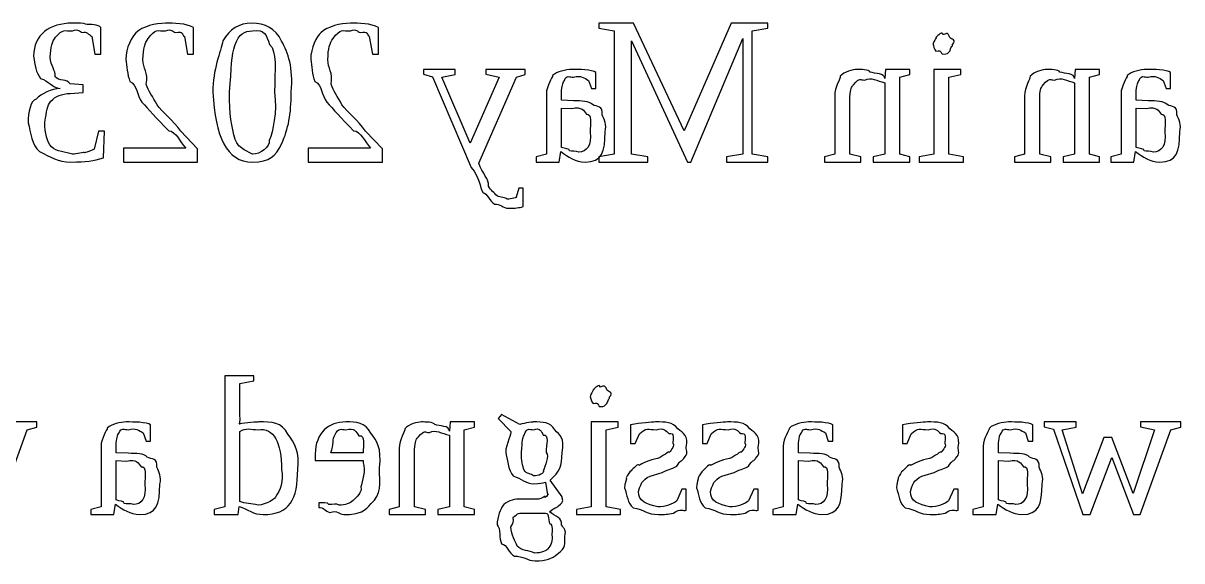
# Model space of a CAD drawing. Header units: millimetres. Extents: x 21 to 196, y 128 to 259.
# Drawn here: x 151.74 to 178.27, y 227.08 to 239.38 of the extents above; entities that cross this region are included whole.
import ezdxf

# ---------------------------------------------------------------- set-up
doc = ezdxf.new("R2010")
doc.units = ezdxf.units.MM
doc.layers.get('0').update_dxf_attribs({"linetype": 'CONTINUOUS'})

msp = doc.modelspace()

# ---------------------------------------------------------------- linework, layer by layer
at = {"color": 250}
for p, q in [((165.713, 239.378), (164.919, 239.378)), ((164.919, 239.378), (164.919, 239.262)), ((166.871, 236.919), (165.713, 239.378)), ((167.951, 239.378), (166.871, 236.919)), ((168.789, 239.378), (167.951, 239.378)), ((168.789, 239.262), (168.789, 239.378)), ((153.307, 239.074), (153.378, 238.672)), ((153.516, 238.672), (153.516, 239.279)), ((155.429, 239.074), (155.501, 238.672)), ((155.638, 238.672), (155.638, 239.279)), ((159.662, 239.074), (159.734, 238.672)), ((159.872, 238.672), (159.872, 239.279)), ((164.919, 239.262), (165.272, 239.201)), ((165.272, 239.201), (165.272, 236.379)), ((168.431, 239.201), (168.789, 239.262)), ((168.431, 236.379), (168.431, 239.201)), ((165.669, 236.379), (165.669, 238.975)), ((165.669, 238.975), (166.953, 236.203)), ((167.025, 236.203), (168.216, 239.03)), ((168.216, 239.03), (168.216, 236.379)), ((172.573, 238.893), (172.573, 238.893)), ((153.378, 238.672), (153.516, 238.672)), ((155.501, 238.672), (155.638, 238.672)), ((159.734, 238.672), (159.872, 238.672)), ((161.63, 238.319), (160.908, 238.319)), ((160.908, 238.319), (160.908, 238.209)), ((161.63, 238.204), (161.63, 238.319)), ((163.234, 238.319), (162.33, 238.319)), ((162.33, 238.319), (162.33, 238.209)), ((163.234, 238.204), (163.234, 238.319)), ((164.298, 238.319), (164.298, 238.319)), ((164.855, 237.884), (164.855, 238.253)), ((171.485, 238.319), (171.468, 238.11)), ((172.041, 238.319), (171.485, 238.319)), ((172.041, 238.204), (172.041, 238.319)), ((173.212, 238.319), (172.595, 238.319)), ((172.595, 238.319), (172.595, 236.379)), ((173.212, 238.204), (173.212, 238.319)), ((175.831, 238.319), (175.814, 238.11)), ((176.387, 238.319), (175.831, 238.319)), ((176.387, 238.204), (176.387, 238.319)), ((177.457, 238.319), (177.457, 238.319)), ((178.013, 237.884), (178.013, 238.253)), ((153.114, 237.967), (152.816, 237.988)), ((160.908, 238.209), (161.112, 238.154)), ((161.112, 238.154), (161.999, 236.081)), ((161.327, 238.143), (161.63, 238.204)), ((161.972, 236.638), (161.327, 238.143)), ((162.639, 238.143), (161.972, 236.638)), ((162.17, 236.18), (163.036, 238.143)), ((162.33, 238.209), (162.639, 238.143)), ((163.036, 238.143), (163.234, 238.204)), ((164.684, 238.071), (164.75, 237.884)), ((171.468, 238.016), (171.468, 236.379)), ((171.81, 238.143), (172.041, 238.204)), ((171.81, 236.379), (171.81, 238.143)), ((172.937, 238.143), (173.212, 238.204)), ((172.937, 236.379), (172.937, 238.143)), ((175.814, 238.016), (175.814, 236.379)), ((176.156, 238.143), (176.387, 238.204)), ((176.156, 236.379), (176.156, 238.143)), ((177.843, 238.071), (177.909, 237.884)), ((152.816, 237.774), (153.114, 237.79)), ((153.114, 237.79), (153.114, 237.967)), ((156.079, 237.801), (156.079, 237.801)), ((156.46, 237.801), (156.46, 237.801)), ((163.719, 237.763), (163.719, 236.379)), ((164.066, 237.614), (164.066, 237.845)), ((164.75, 237.884), (164.855, 237.884)), ((176.878, 237.763), (176.878, 236.379)), ((177.225, 237.614), (177.225, 237.845)), ((177.909, 237.884), (178.013, 237.884)), ((164.337, 237.603), (164.066, 237.614)), ((170.321, 237.719), (170.321, 236.379)), ((170.669, 236.379), (170.669, 237.691)), ((174.668, 237.719), (174.668, 236.379)), ((175.015, 236.379), (175.015, 237.691)), ((177.496, 237.603), (177.225, 237.614)), ((164.066, 237.437), (164.303, 237.427)), ((164.066, 236.539), (164.066, 237.437)), ((177.225, 237.437), (177.462, 237.427)), ((177.225, 236.539), (177.225, 237.437)), ((151.851, 237.101), (151.851, 237.101)), ((153.461, 236.908), (153.367, 236.495)), ((153.599, 236.908), (153.461, 236.908)), ((153.577, 236.296), (153.599, 236.908)), ((155.732, 236.506), (155.346, 236.908)), ((159.965, 236.506), (159.58, 236.908)), ((155.462, 236.522), (154.034, 236.522)), ((154.034, 236.522), (154.034, 236.203)), ((155.732, 236.203), (155.732, 236.506)), ((159.695, 236.522), (158.268, 236.522)), ((158.268, 236.522), (158.268, 236.203)), ((159.965, 236.203), (159.965, 236.506)), ((164.011, 236.203), (164.05, 236.44)), ((177.17, 236.203), (177.209, 236.44)), ((154.034, 236.203), (155.732, 236.203)), ((158.268, 236.203), (159.965, 236.203)), ((163.719, 236.379), (163.482, 236.318)), ((163.482, 236.318), (163.482, 236.203)), ((163.482, 236.203), (164.011, 236.203)), ((165.272, 236.379), (164.919, 236.318)), ((164.919, 236.318), (164.919, 236.203)), ((164.919, 236.203), (166.044, 236.203)), ((166.044, 236.318), (165.669, 236.379)), ((166.044, 236.203), (166.044, 236.318)), ((166.953, 236.203), (167.025, 236.203)), ((168.216, 236.379), (167.841, 236.318)), ((167.841, 236.318), (167.841, 236.203)), ((167.841, 236.203), (168.789, 236.203)), ((168.789, 236.318), (168.431, 236.379)), ((168.789, 236.203), (168.789, 236.318)), ((170.321, 236.379), (170.09, 236.318)), ((170.09, 236.318), (170.09, 236.203)), ((170.09, 236.203), (170.922, 236.203)), ((170.922, 236.318), (170.669, 236.379)), ((170.922, 236.203), (170.922, 236.318)), ((171.468, 236.379), (171.203, 236.318)), ((171.203, 236.318), (171.203, 236.203)), ((171.203, 236.203), (172.041, 236.203)), ((172.041, 236.318), (171.81, 236.379)), ((172.041, 236.203), (172.041, 236.318)), ((172.595, 236.379), (172.259, 236.318)), ((172.259, 236.318), (172.259, 236.203)), ((172.259, 236.203), (173.268, 236.203)), ((173.268, 236.318), (172.937, 236.379)), ((173.268, 236.203), (173.268, 236.318)), ((174.668, 236.379), (174.436, 236.318)), ((174.436, 236.318), (174.436, 236.203)), ((174.436, 236.203), (175.268, 236.203)), ((175.268, 236.318), (175.015, 236.379)), ((175.268, 236.203), (175.268, 236.318)), ((175.814, 236.379), (175.55, 236.318)), ((175.55, 236.318), (175.55, 236.203)), ((175.55, 236.203), (176.387, 236.203)), ((176.387, 236.318), (176.156, 236.379)), ((176.387, 236.203), (176.387, 236.318)), ((176.878, 236.379), (176.641, 236.318)), ((176.641, 236.318), (176.641, 236.203)), ((176.641, 236.203), (177.17, 236.203)), ((163.091, 235.602), (163.025, 235.403)), ((163.19, 235.602), (163.091, 235.602)), ((163.19, 235.183), (163.19, 235.602)), ((162.848, 235.144), (162.848, 235.144))]:
    msp.add_line(p, q, dxfattribs=at)
at = {"color": 0}
for p, q in [((157.022, 231.316), (156.355, 231.316)), ((156.355, 231.316), (156.355, 228.317)), ((156.697, 231.14), (157.022, 231.2)), ((156.697, 230.583), (156.697, 231.14)), ((157.022, 231.2), (157.022, 231.316)), ((164.721, 230.831), (164.721, 230.831)), ((162.688, 230.429), (162.617, 230.341)), ((162.617, 230.341), (162.903, 230.037)), ((163.108, 230.203), (162.688, 230.429)), ((151.129, 228.141), (151.83, 230.081)), ((152.055, 230.258), (151.135, 230.258)), ((151.83, 230.081), (152.055, 230.142)), ((152.055, 230.142), (152.055, 230.258)), ((154.1, 230.258), (154.1, 230.258)), ((154.657, 229.822), (154.657, 230.192)), ((156.697, 228.439), (156.697, 230.043)), ((159.127, 230.081), (159.127, 230.081)), ((161.514, 230.258), (161.498, 230.048)), ((162.071, 230.258), (161.514, 230.258)), ((161.84, 230.081), (162.071, 230.142)), ((161.84, 228.317), (161.84, 230.081)), ((162.071, 230.142), (162.071, 230.258)), ((165.36, 230.258), (164.743, 230.258)), ((164.743, 230.258), (164.743, 228.317)), ((165.085, 230.081), (165.36, 230.142)), ((165.085, 228.317), (165.085, 230.081)), ((165.36, 230.142), (165.36, 230.258)), ((165.646, 230.192), (165.646, 229.767)), ((167.293, 230.192), (167.293, 229.767)), ((169.723, 230.258), (169.723, 230.258)), ((170.28, 229.822), (170.28, 230.192)), ((171.872, 230.192), (171.872, 229.767)), ((174.303, 230.258), (174.303, 230.258)), ((174.859, 229.822), (174.859, 230.192)), ((175.853, 230.258), (175.114, 230.258)), ((175.114, 230.258), (175.114, 230.148)), ((175.114, 230.148), (175.329, 230.092)), ((175.329, 230.092), (176.007, 228.141)), ((175.533, 230.081), (175.853, 230.142)), ((175.996, 228.615), (175.533, 230.081)), ((175.853, 230.142), (175.853, 230.258)), ((177.644, 230.081), (177.159, 228.621)), ((177.319, 228.141), (178.019, 230.081)), ((178.245, 230.258), (177.324, 230.258)), ((177.324, 230.258), (177.324, 230.148)), ((177.324, 230.148), (177.644, 230.081)), ((178.019, 230.081), (178.245, 230.142)), ((178.245, 230.142), (178.245, 230.258)), ((153.869, 229.552), (153.869, 229.784)), ((154.486, 230.01), (154.553, 229.822)), ((154.553, 229.822), (154.657, 229.822)), ((161.498, 229.955), (161.498, 228.317)), ((165.646, 229.767), (165.756, 229.767)), ((165.756, 229.767), (165.85, 229.988)), ((167.293, 229.767), (167.403, 229.767)), ((167.403, 229.767), (167.496, 229.988)), ((169.492, 229.552), (169.492, 229.784)), ((170.109, 230.01), (170.175, 229.822)), ((170.175, 229.822), (170.28, 229.822)), ((171.872, 229.767), (171.982, 229.767)), ((171.982, 229.767), (172.075, 229.988)), ((174.071, 229.552), (174.071, 229.784)), ((174.688, 230.01), (174.754, 229.822)), ((174.754, 229.822), (174.859, 229.822)), ((176.487, 229.905), (175.996, 228.615)), ((176.669, 229.905), (176.487, 229.905)), ((177.159, 228.621), (176.669, 229.905)), ((153.522, 229.701), (153.522, 228.317)), ((154.139, 229.541), (153.869, 229.552)), ((158.428, 229.525), (158.428, 229.376)), ((159.524, 229.552), (158.786, 229.552)), ((160.351, 229.657), (160.351, 228.317)), ((160.698, 228.317), (160.698, 229.629)), ((162.788, 229.558), (162.788, 229.558)), ((169.145, 229.701), (169.145, 228.317)), ((169.762, 229.541), (169.492, 229.552)), ((173.724, 229.701), (173.724, 228.317)), ((174.341, 229.541), (174.071, 229.552)), ((153.869, 229.376), (154.106, 229.365)), ((153.869, 228.477), (153.869, 229.376)), ((158.428, 229.376), (159.524, 229.376)), ((159.524, 229.376), (159.524, 229.326)), ((169.492, 229.376), (169.729, 229.365)), ((169.492, 228.477), (169.492, 229.376)), ((174.071, 229.376), (174.308, 229.365)), ((174.071, 228.477), (174.071, 229.376)), ((176.173, 228.141), (176.669, 229.442)), ((176.669, 229.442), (177.165, 228.141)), ((157.656, 229.172), (157.656, 229.172)), ((163.427, 229.023), (163.427, 229.023)), ((166.169, 229.045), (166.373, 229.106)), ((167.816, 229.045), (168.02, 229.106)), ((172.395, 229.045), (172.599, 229.106)), ((163.697, 228.88), (163.747, 228.593)), ((164.078, 228.549), (163.807, 228.93)), ((165.508, 228.753), (165.508, 228.753)), ((166.82, 228.72), (166.704, 228.455)), ((166.919, 228.72), (166.82, 228.72)), ((166.919, 228.24), (166.919, 228.72)), ((167.155, 228.753), (167.155, 228.753)), ((168.467, 228.72), (168.351, 228.455)), ((168.566, 228.72), (168.467, 228.72)), ((168.566, 228.24), (168.566, 228.72)), ((171.734, 228.753), (171.734, 228.753)), ((173.046, 228.72), (172.93, 228.455)), ((173.145, 228.72), (173.046, 228.72)), ((173.145, 228.24), (173.145, 228.72)), ((163.537, 228.494), (163.08, 228.494)), ((153.522, 228.317), (153.285, 228.257)), ((153.285, 228.257), (153.285, 228.141)), ((153.814, 228.141), (153.852, 228.378)), ((156.355, 228.317), (156.112, 228.257)), ((156.112, 228.257), (156.112, 228.141)), ((156.658, 228.141), (156.686, 228.328)), ((158.505, 228.411), (158.505, 228.301)), ((160.351, 228.317), (160.12, 228.257)), ((160.12, 228.257), (160.12, 228.141)), ((160.952, 228.257), (160.698, 228.317)), ((160.952, 228.141), (160.952, 228.257)), ((161.498, 228.317), (161.233, 228.257)), ((161.233, 228.257), (161.233, 228.141)), ((162.071, 228.257), (161.84, 228.317)), ((162.071, 228.141), (162.071, 228.257)), ((164.743, 228.317), (164.407, 228.257)), ((164.407, 228.257), (164.407, 228.141)), ((165.416, 228.257), (165.085, 228.317)), ((165.416, 228.141), (165.416, 228.257)), ((169.145, 228.317), (168.908, 228.257)), ((168.908, 228.257), (168.908, 228.141)), ((169.437, 228.141), (169.475, 228.378)), ((173.724, 228.317), (173.487, 228.257)), ((173.487, 228.257), (173.487, 228.141)), ((174.016, 228.141), (174.055, 228.378)), ((153.285, 228.141), (153.814, 228.141)), ((156.112, 228.141), (156.658, 228.141)), ((160.12, 228.141), (160.952, 228.141)), ((161.233, 228.141), (162.071, 228.141)), ((163.113, 228.169), (163.648, 228.169)), ((164.407, 228.141), (165.416, 228.141)), ((168.908, 228.141), (169.437, 228.141)), ((173.487, 228.141), (174.016, 228.141)), ((176.007, 228.141), (176.173, 228.141)), ((177.165, 228.141), (177.319, 228.141)), ((162.909, 227.86), (162.909, 227.86))]:
    msp.add_line(p, q, dxfattribs=at)
at = {"color": 250}
for points in [[(152.866, 239.378), (152.352, 239.378), (151.978, 239.125), (151.978, 238.622)], [(153.163, 239.355), (153.161, 239.378), (152.965, 239.378), (152.866, 239.378)], [(153.516, 239.279), (153.476, 239.352), (153.263, 239.345), (153.163, 239.355)], [(154.999, 239.378), (154.77, 239.378), (154.473, 239.303), (154.321, 239.157)], [(155.638, 239.279), (155.483, 239.378), (155.175, 239.378), (154.999, 239.378)], [(156.972, 239.378), (156.684, 239.378), (156.463, 239.243), (156.311, 238.975)], [(157.656, 238.97), (157.515, 239.259), (157.278, 239.378), (156.972, 239.378)], [(159.232, 239.378), (159.004, 239.378), (158.706, 239.303), (158.554, 239.157)], [(159.872, 239.279), (159.716, 239.378), (159.409, 239.378), (159.232, 239.378)], [(152.359, 238.601), (152.37, 238.833), (152.4, 238.961), (152.48, 239.058)], [(152.48, 239.058), (152.649, 239.259), (152.689, 239.201), (152.866, 239.201)], [(152.866, 239.201), (153.017, 239.259), (153.017, 239.188), (153.097, 239.163)], [(153.097, 239.163), (153.179, 239.212), (153.249, 239.11), (153.307, 239.074)], [(154.321, 239.157), (154.23, 239.087), (154.089, 238.81), (154.089, 238.545)], [(154.602, 239.03), (154.77, 239.259), (154.816, 239.201), (154.999, 239.201)], [(154.999, 239.201), (155.145, 239.259), (155.148, 239.188), (155.225, 239.163)], [(155.225, 239.163), (155.417, 239.212), (155.371, 239.11), (155.429, 239.074)], [(156.586, 238.87), (156.684, 239.142), (156.805, 239.201), (156.989, 239.201)], [(156.989, 239.201), (157.284, 239.259), (157.3, 239.098), (157.38, 238.893)], [(158.554, 239.157), (158.464, 239.087), (158.323, 238.81), (158.323, 238.545)], [(158.835, 239.03), (159.004, 239.259), (159.049, 239.201), (159.232, 239.201)], [(159.232, 239.201), (159.378, 239.259), (159.381, 239.188), (159.458, 239.163)], [(159.458, 239.163), (159.65, 239.212), (159.604, 239.11), (159.662, 239.074)], [(172.639, 239.052), (172.703, 239.116), (172.573, 238.955), (172.573, 238.893)], [(172.799, 239.118), (172.791, 239.204), (172.683, 239.097), (172.639, 239.052)], [(172.954, 239.052), (172.912, 239.204), (172.858, 239.118), (172.799, 239.118)], [(173.02, 238.893), (173.118, 238.999), (172.998, 239.008), (172.954, 239.052)], [(154.481, 238.545), (154.491, 238.8), (154.522, 238.92), (154.602, 239.03)], [(156.311, 238.975), (156.261, 238.727), (156.079, 238.319), (156.079, 237.801)], [(156.46, 237.801), (156.515, 238.353), (156.502, 238.653), (156.586, 238.87)], [(157.38, 238.893), (157.559, 238.73), (157.496, 238.322), (157.496, 237.801)], [(157.876, 237.801), (157.93, 238.366), (157.803, 238.701), (157.656, 238.97)], [(158.714, 238.545), (158.724, 238.8), (158.756, 238.92), (158.835, 239.03)], [(172.573, 238.893), (172.584, 238.877), (172.595, 238.782), (172.639, 238.738)], [(172.639, 238.738), (172.791, 238.789), (172.737, 238.672), (172.799, 238.672)], [(172.954, 238.738), (173, 238.877), (173.02, 238.833), (173.02, 238.893)], [(151.978, 238.622), (151.999, 238.429), (152.032, 238.244), (152.138, 238.115)], [(152.474, 238.148), (152.488, 238.304), (152.359, 238.398), (152.359, 238.601)], [(154.089, 238.545), (154.112, 238.41), (154.121, 238.201), (154.183, 238.044)], [(154.558, 237.983), (154.608, 238.26), (154.481, 238.336), (154.481, 238.545)], [(158.323, 238.545), (158.345, 238.41), (158.355, 238.201), (158.417, 238.044)], [(158.791, 237.983), (158.841, 238.26), (158.714, 238.336), (158.714, 238.545)], [(172.799, 238.672), (172.912, 238.672), (172.909, 238.694), (172.954, 238.738)], [(164.298, 238.319), (164.166, 238.319), (163.955, 238.272), (163.862, 238.181)], [(164.855, 238.253), (164.761, 238.319), (164.461, 238.319), (164.298, 238.319)], [(170.828, 238.319), (170.744, 238.319), (170.533, 238.267), (170.448, 238.165)], [(171.132, 238.259), (171.112, 238.319), (170.91, 238.319), (170.828, 238.319)], [(171.468, 238.11), (171.468, 238.242), (171.25, 238.221), (171.132, 238.259)], [(175.175, 238.319), (175.091, 238.319), (174.88, 238.267), (174.794, 238.165)], [(175.478, 238.259), (175.459, 238.319), (175.256, 238.319), (175.175, 238.319)], [(175.814, 238.11), (175.814, 238.242), (175.597, 238.221), (175.478, 238.259)], [(177.457, 238.319), (177.324, 238.319), (177.114, 238.272), (177.021, 238.181)], [(178.013, 238.253), (177.92, 238.319), (177.619, 238.319), (177.457, 238.319)], [(152.138, 238.115), (152.326, 238.058), (152.39, 237.913), (152.585, 237.884)], [(152.816, 237.988), (152.756, 238.106), (152.549, 238.049), (152.474, 238.148)], [(154.183, 238.044), (154.351, 237.978), (154.335, 237.727), (154.459, 237.57)], [(158.417, 238.044), (158.585, 237.978), (158.568, 237.727), (158.692, 237.57)], [(163.862, 238.181), (163.861, 238.135), (163.719, 237.95), (163.719, 237.763)], [(164.066, 237.845), (164.093, 237.988), (164.089, 238.023), (164.133, 238.071)], [(164.133, 238.071), (164.181, 238.201), (164.247, 238.143), (164.342, 238.143)], [(164.342, 238.143), (164.519, 238.201), (164.582, 238.118), (164.684, 238.071)], [(170.448, 238.165), (170.458, 238.113), (170.321, 237.913), (170.321, 237.719)], [(170.751, 237.972), (170.917, 238.157), (170.893, 238.077), (171.01, 238.077)], [(171.01, 238.077), (171.159, 238.157), (171.289, 238.056), (171.468, 238.016)], [(174.794, 238.165), (174.804, 238.113), (174.668, 237.913), (174.668, 237.719)], [(175.098, 237.972), (175.263, 238.157), (175.24, 238.077), (175.357, 238.077)], [(175.357, 238.077), (175.506, 238.157), (175.635, 238.056), (175.814, 238.016)], [(177.021, 238.181), (177.02, 238.135), (176.878, 237.95), (176.878, 237.763)], [(177.225, 237.845), (177.251, 237.988), (177.248, 238.023), (177.292, 238.071)], [(177.292, 238.071), (177.34, 238.201), (177.406, 238.143), (177.501, 238.143)], [(177.501, 238.143), (177.677, 238.201), (177.741, 238.118), (177.843, 238.071)], [(152.585, 237.884), (152.389, 237.878), (152.152, 237.769), (152.033, 237.641)], [(152.375, 237.592), (152.477, 237.709), (152.618, 237.763), (152.816, 237.774)], [(154.806, 237.509), (154.707, 237.698), (154.606, 237.821), (154.558, 237.983)], [(156.079, 237.801), (156.144, 236.79), (156.383, 236.203), (156.989, 236.203)], [(156.592, 236.715), (156.515, 237.003), (156.46, 237.301), (156.46, 237.801)], [(157.496, 237.801), (157.559, 237.334), (157.456, 236.911), (157.375, 236.699)], [(157.656, 236.611), (157.813, 236.981), (157.876, 237.279), (157.876, 237.801)], [(159.039, 237.509), (158.94, 237.698), (158.84, 237.821), (158.791, 237.983)], [(170.669, 237.691), (170.689, 237.9), (170.696, 237.902), (170.751, 237.972)], [(175.015, 237.691), (175.036, 237.9), (175.043, 237.902), (175.098, 237.972)], [(152.033, 237.641), (151.915, 237.621), (151.851, 237.333), (151.851, 237.101)], [(152.232, 237.118), (152.286, 237.374), (152.28, 237.484), (152.375, 237.592)], [(154.459, 237.57), (154.597, 237.429), (154.784, 237.198), (155.071, 236.919)], [(155.346, 236.908), (155.174, 237.153), (154.921, 237.355), (154.806, 237.509)], [(158.692, 237.57), (158.83, 237.429), (159.017, 237.198), (159.304, 236.919)], [(159.58, 236.908), (159.407, 237.153), (159.154, 237.355), (159.039, 237.509)], [(164.303, 237.427), (164.534, 237.482), (164.582, 237.374), (164.64, 237.294)], [(164.778, 237.515), (164.699, 237.603), (164.528, 237.599), (164.337, 237.603)], [(164.998, 237.283), (165.019, 237.495), (164.877, 237.462), (164.778, 237.515)], [(177.462, 237.427), (177.692, 237.482), (177.741, 237.374), (177.799, 237.294)], [(177.937, 237.515), (177.858, 237.603), (177.687, 237.599), (177.496, 237.603)], [(178.157, 237.283), (178.177, 237.495), (178.036, 237.462), (177.937, 237.515)], [(164.64, 237.294), (164.765, 237.319), (164.723, 237.076), (164.723, 236.886)], [(165.064, 236.897), (165.111, 237.054), (165.042, 237.18), (164.998, 237.283)], [(177.799, 237.294), (177.924, 237.319), (177.881, 237.076), (177.881, 236.886)], [(178.223, 236.897), (178.27, 237.054), (178.201, 237.18), (178.157, 237.283)], [(151.851, 237.101), (151.915, 236.871), (151.938, 236.597), (152.111, 236.44)], [(152.386, 236.55), (152.286, 236.666), (152.232, 236.853), (152.232, 237.118)], [(155.071, 236.919), (155.24, 236.911), (155.323, 236.666), (155.462, 236.522)], [(156.989, 236.379), (156.923, 236.437), (156.677, 236.491), (156.592, 236.715)], [(157.375, 236.699), (157.397, 236.556), (157.165, 236.379), (156.989, 236.379)], [(159.304, 236.919), (159.474, 236.911), (159.556, 236.666), (159.695, 236.522)], [(164.723, 236.886), (164.765, 236.589), (164.637, 236.428), (164.463, 236.428)], [(164.607, 236.203), (164.992, 236.203), (165.064, 236.434), (165.064, 236.897)], [(177.881, 236.886), (177.924, 236.589), (177.796, 236.428), (177.622, 236.428)], [(177.765, 236.203), (178.151, 236.203), (178.223, 236.434), (178.223, 236.897)], [(152.111, 236.44), (152.374, 236.32), (152.521, 236.203), (152.833, 236.203)], [(152.866, 236.379), (152.727, 236.437), (152.49, 236.436), (152.386, 236.55)], [(153.142, 236.412), (153.145, 236.437), (152.951, 236.379), (152.866, 236.379)], [(153.367, 236.495), (153.344, 236.485), (153.241, 236.437), (153.142, 236.412)], [(156.989, 236.203), (157.397, 236.203), (157.506, 236.338), (157.656, 236.611)], [(164.05, 236.44), (164.225, 236.32), (164.379, 236.203), (164.607, 236.203)], [(164.248, 236.456), (164.273, 236.511), (164.13, 236.506), (164.066, 236.539)], [(164.463, 236.428), (164.39, 236.47), (164.308, 236.437), (164.248, 236.456)], [(177.209, 236.44), (177.384, 236.32), (177.538, 236.203), (177.765, 236.203)], [(177.407, 236.456), (177.432, 236.511), (177.289, 236.506), (177.225, 236.539)], [(177.622, 236.428), (177.549, 236.47), (177.467, 236.437), (177.407, 236.456)], [(152.833, 236.203), (153.183, 236.203), (153.343, 236.233), (153.577, 236.296)], [(162.391, 235.651), (162.41, 235.817), (162.258, 235.927), (162.17, 236.18)], [(161.999, 236.081), (162.192, 235.854), (162.192, 235.621), (162.27, 235.502)], [(162.589, 235.431), (162.527, 235.501), (162.45, 235.552), (162.391, 235.651)], [(162.27, 235.502), (162.347, 235.501), (162.433, 235.297), (162.529, 235.238)], [(162.821, 235.354), (162.788, 235.402), (162.659, 235.38), (162.589, 235.431)], [(163.025, 235.403), (163.079, 235.402), (162.909, 235.354), (162.821, 235.354)], [(162.529, 235.238), (162.653, 235.263), (162.727, 235.144), (162.848, 235.144)], [(162.848, 235.144), (163.016, 235.144), (163.088, 235.158), (163.19, 235.183)]]:
    msp.add_open_spline(points, degree=3, dxfattribs=at)
at = {"color": 0}
for points in [[(164.947, 231.057), (164.939, 231.142), (164.831, 231.035), (164.787, 230.991)], [(165.101, 230.991), (165.06, 231.142), (165.006, 231.057), (164.947, 231.057)], [(164.787, 230.991), (164.851, 231.054), (164.721, 230.893), (164.721, 230.831)], [(164.721, 230.831), (164.732, 230.816), (164.743, 230.721), (164.787, 230.677)], [(165.167, 230.831), (165.265, 230.937), (165.146, 230.947), (165.101, 230.991)], [(165.101, 230.677), (165.148, 230.816), (165.167, 230.772), (165.167, 230.831)], [(156.686, 230.208), (156.722, 230.271), (156.697, 230.38), (156.697, 230.583)], [(164.787, 230.677), (164.939, 230.728), (164.885, 230.61), (164.947, 230.61)], [(164.947, 230.61), (165.06, 230.61), (165.057, 230.633), (165.101, 230.677)], [(153.665, 230.12), (153.664, 230.073), (153.522, 229.888), (153.522, 229.701)], [(154.1, 230.258), (153.968, 230.258), (153.757, 230.211), (153.665, 230.12)], [(153.935, 230.01), (153.983, 230.139), (154.05, 230.081), (154.144, 230.081)], [(154.657, 230.192), (154.564, 230.258), (154.263, 230.258), (154.1, 230.258)], [(154.144, 230.081), (154.321, 230.139), (154.384, 230.057), (154.486, 230.01)], [(157.138, 230.258), (157.099, 230.258), (156.837, 230.241), (156.686, 230.208)], [(156.697, 230.043), (156.843, 230.139), (156.959, 230.081), (157.116, 230.081)], [(157.116, 230.081), (157.478, 230.139), (157.656, 229.778), (157.656, 229.172)], [(157.799, 229.982), (157.659, 230.258), (157.428, 230.258), (157.138, 230.258)], [(159.127, 230.258), (158.735, 230.258), (158.428, 230.013), (158.428, 229.525)], [(158.874, 229.96), (158.97, 230.139), (159.015, 230.081), (159.127, 230.081)], [(159.701, 229.999), (159.566, 230.258), (159.374, 230.258), (159.127, 230.258)], [(159.127, 230.081), (159.33, 230.139), (159.356, 230.034), (159.425, 229.944)], [(160.478, 230.104), (160.488, 230.051), (160.351, 229.851), (160.351, 229.657)], [(160.859, 230.258), (160.774, 230.258), (160.564, 230.206), (160.478, 230.104)], [(160.781, 229.911), (160.947, 230.095), (160.923, 230.015), (161.04, 230.015)], [(161.162, 230.197), (161.142, 230.258), (160.94, 230.258), (160.859, 230.258)], [(161.04, 230.015), (161.189, 230.095), (161.319, 229.995), (161.498, 229.955)], [(161.498, 230.048), (161.498, 230.18), (161.28, 230.16), (161.162, 230.197)], [(162.903, 230.037), (162.935, 230), (162.788, 229.767), (162.788, 229.558)], [(163.262, 230.241), (163.303, 230.236), (163.145, 230.216), (163.108, 230.203)], [(163.212, 229.96), (163.262, 230.139), (163.328, 230.081), (163.427, 230.081)], [(163.421, 230.258), (163.435, 230.258), (163.328, 230.252), (163.262, 230.241)], [(163.912, 230.076), (163.806, 230.258), (163.635, 230.258), (163.421, 230.258)], [(163.427, 230.081), (163.579, 230.139), (163.601, 230.04), (163.648, 229.96)], [(164.078, 229.558), (164.148, 229.897), (164.022, 229.955), (163.912, 230.076)], [(166.219, 230.258), (166.129, 230.258), (165.877, 230.236), (165.646, 230.192)], [(165.85, 229.988), (165.997, 230.139), (166.059, 230.081), (166.236, 230.081)], [(166.732, 230.104), (166.614, 230.258), (166.437, 230.258), (166.219, 230.258)], [(166.236, 230.081), (166.416, 230.139), (166.456, 230.051), (166.522, 229.993)], [(166.919, 229.684), (166.982, 229.934), (166.857, 230), (166.732, 230.104)], [(167.866, 230.258), (167.776, 230.258), (167.524, 230.236), (167.293, 230.192)], [(167.496, 229.988), (167.644, 230.139), (167.706, 230.081), (167.882, 230.081)], [(168.378, 230.104), (168.261, 230.258), (168.083, 230.258), (167.866, 230.258)], [(167.882, 230.081), (168.063, 230.139), (168.103, 230.051), (168.169, 229.993)], [(168.566, 229.684), (168.629, 229.934), (168.504, 230), (168.378, 230.104)], [(169.288, 230.12), (169.286, 230.073), (169.145, 229.888), (169.145, 229.701)], [(169.723, 230.258), (169.591, 230.258), (169.38, 230.211), (169.288, 230.12)], [(169.558, 230.01), (169.606, 230.139), (169.672, 230.081), (169.767, 230.081)], [(170.28, 230.192), (170.186, 230.258), (169.886, 230.258), (169.723, 230.258)], [(169.767, 230.081), (169.944, 230.139), (170.007, 230.057), (170.109, 230.01)], [(172.445, 230.258), (172.355, 230.258), (172.103, 230.236), (171.872, 230.192)], [(172.075, 229.988), (172.223, 230.139), (172.285, 230.081), (172.461, 230.081)], [(172.957, 230.104), (172.84, 230.258), (172.663, 230.258), (172.445, 230.258)], [(172.461, 230.081), (172.642, 230.139), (172.682, 230.051), (172.748, 229.993)], [(173.145, 229.684), (173.208, 229.934), (173.083, 230), (172.957, 230.104)], [(173.867, 230.12), (173.866, 230.073), (173.724, 229.888), (173.724, 229.701)], [(174.303, 230.258), (174.17, 230.258), (173.959, 230.211), (173.867, 230.12)], [(174.137, 230.01), (174.185, 230.139), (174.251, 230.081), (174.347, 230.081)], [(174.859, 230.192), (174.765, 230.258), (174.465, 230.258), (174.303, 230.258)], [(174.347, 230.081), (174.523, 230.139), (174.587, 230.057), (174.688, 230.01)], [(153.869, 229.784), (153.895, 229.927), (153.891, 229.961), (153.935, 230.01)], [(158.025, 229.178), (158.078, 229.537), (157.951, 229.798), (157.799, 229.982)], [(158.786, 229.552), (158.856, 229.742), (158.816, 229.879), (158.874, 229.96)], [(159.425, 229.944), (159.584, 229.96), (159.524, 229.725), (159.524, 229.552)], [(159.899, 229.21), (159.952, 229.676), (159.833, 229.825), (159.701, 229.999)], [(160.698, 229.629), (160.719, 229.839), (160.726, 229.84), (160.781, 229.911)], [(163.146, 229.558), (163.173, 229.861), (163.168, 229.879), (163.212, 229.96)], [(163.648, 229.96), (163.788, 229.978), (163.714, 229.745), (163.714, 229.558)], [(166.522, 229.993), (166.663, 230.026), (166.616, 229.862), (166.616, 229.767)], [(166.616, 229.767), (166.663, 229.731), (166.587, 229.616), (166.528, 229.558)], [(168.169, 229.993), (168.31, 230.026), (168.263, 229.862), (168.263, 229.767)], [(168.263, 229.767), (168.31, 229.731), (168.234, 229.616), (168.174, 229.558)], [(169.492, 229.784), (169.518, 229.927), (169.514, 229.961), (169.558, 230.01)], [(172.748, 229.993), (172.889, 230.026), (172.842, 229.862), (172.842, 229.767)], [(172.842, 229.767), (172.889, 229.731), (172.813, 229.616), (172.754, 229.558)], [(174.071, 229.784), (174.097, 229.927), (174.093, 229.961), (174.137, 230.01)], [(154.58, 229.453), (154.501, 229.541), (154.331, 229.537), (154.139, 229.541)], [(162.788, 229.558), (162.818, 229.438), (162.845, 229.144), (162.959, 229.023)], [(163.212, 229.155), (163.173, 229.257), (163.146, 229.377), (163.146, 229.558)], [(163.714, 229.558), (163.788, 229.486), (163.692, 229.234), (163.648, 229.15)], [(163.807, 228.93), (164.031, 229.125), (164.078, 229.245), (164.078, 229.558)], [(166.528, 229.558), (166.544, 229.618), (166.382, 229.456), (166.263, 229.42)], [(166.864, 229.426), (166.982, 229.541), (166.919, 229.585), (166.919, 229.684)], [(168.174, 229.558), (168.191, 229.618), (168.028, 229.456), (167.91, 229.42)], [(168.511, 229.426), (168.629, 229.541), (168.566, 229.585), (168.566, 229.684)], [(170.203, 229.453), (170.124, 229.541), (169.954, 229.537), (169.762, 229.541)], [(172.754, 229.558), (172.77, 229.618), (172.607, 229.456), (172.489, 229.42)], [(173.09, 229.426), (173.208, 229.541), (173.145, 229.585), (173.145, 229.684)], [(174.782, 229.453), (174.704, 229.541), (174.533, 229.537), (174.341, 229.541)], [(154.106, 229.365), (154.336, 229.42), (154.384, 229.313), (154.442, 229.233)], [(154.442, 229.233), (154.568, 229.257), (154.525, 229.015), (154.525, 228.825)], [(154.801, 229.222), (154.821, 229.434), (154.679, 229.401), (154.58, 229.453)], [(159.524, 229.326), (159.584, 229.162), (159.507, 228.899), (159.469, 228.764)], [(165.833, 229.266), (165.836, 229.328), (165.705, 229.191), (165.657, 229.144)], [(166.263, 229.42), (166.09, 229.394), (165.899, 229.298), (165.833, 229.266)], [(166.373, 229.106), (166.533, 229.184), (166.635, 229.201), (166.704, 229.249)], [(166.704, 229.249), (166.791, 229.398), (166.828, 229.355), (166.864, 229.426)], [(167.48, 229.266), (167.483, 229.328), (167.352, 229.191), (167.303, 229.144)], [(167.91, 229.42), (167.736, 229.394), (167.546, 229.298), (167.48, 229.266)], [(168.02, 229.106), (168.18, 229.184), (168.282, 229.201), (168.351, 229.249)], [(168.351, 229.249), (168.438, 229.398), (168.475, 229.355), (168.511, 229.426)], [(169.729, 229.365), (169.959, 229.42), (170.007, 229.313), (170.065, 229.233)], [(170.065, 229.233), (170.191, 229.257), (170.148, 229.015), (170.148, 228.825)], [(170.423, 229.222), (170.444, 229.434), (170.302, 229.401), (170.203, 229.453)], [(172.059, 229.266), (172.062, 229.328), (171.931, 229.191), (171.883, 229.144)], [(172.489, 229.42), (172.315, 229.394), (172.125, 229.298), (172.059, 229.266)], [(172.599, 229.106), (172.759, 229.184), (172.861, 229.201), (172.93, 229.249)], [(172.93, 229.249), (173.017, 229.398), (173.054, 229.355), (173.09, 229.426)], [(174.308, 229.365), (174.538, 229.42), (174.587, 229.313), (174.644, 229.233)], [(174.644, 229.233), (174.77, 229.257), (174.727, 229.015), (174.727, 228.825)], [(175.002, 229.222), (175.023, 229.434), (174.881, 229.401), (174.782, 229.453)], [(154.867, 228.836), (154.914, 228.993), (154.845, 229.118), (154.801, 229.222)], [(157.231, 228.141), (157.842, 228.141), (158.025, 228.486), (158.025, 229.178)], [(157.656, 229.172), (157.714, 228.904), (157.612, 228.69), (157.523, 228.554)], [(159.706, 228.395), (159.952, 228.596), (159.899, 228.836), (159.899, 229.21)], [(162.959, 229.023), (163.16, 228.964), (163.227, 228.847), (163.432, 228.847)], [(163.427, 229.023), (163.376, 229.081), (163.254, 229.067), (163.212, 229.155)], [(163.648, 229.15), (163.696, 229.081), (163.526, 229.023), (163.427, 229.023)], [(165.547, 228.979), (165.571, 228.99), (165.508, 228.841), (165.508, 228.753)], [(165.657, 229.144), (165.622, 229.114), (165.573, 229.041), (165.547, 228.979)], [(165.828, 228.67), (165.902, 228.902), (165.942, 228.968), (166.169, 229.045)], [(167.193, 228.979), (167.218, 228.99), (167.155, 228.841), (167.155, 228.753)], [(167.303, 229.144), (167.269, 229.114), (167.219, 229.041), (167.193, 228.979)], [(167.474, 228.67), (167.549, 228.902), (167.589, 228.968), (167.816, 229.045)], [(170.489, 228.836), (170.536, 228.993), (170.468, 229.118), (170.423, 229.222)], [(171.772, 228.979), (171.797, 228.99), (171.734, 228.841), (171.734, 228.753)], [(171.883, 229.144), (171.848, 229.114), (171.799, 229.041), (171.772, 228.979)], [(172.054, 228.67), (172.128, 228.902), (172.168, 228.968), (172.395, 229.045)], [(175.069, 228.836), (175.116, 228.993), (175.047, 229.118), (175.002, 229.222)], [(154.525, 228.825), (154.568, 228.527), (154.439, 228.367), (154.266, 228.367)], [(154.409, 228.141), (154.795, 228.141), (154.867, 228.372), (154.867, 228.836)], [(159.469, 228.764), (159.507, 228.659), (159.37, 228.53), (159.293, 228.461)], [(163.432, 228.847), (163.579, 228.847), (163.617, 228.858), (163.697, 228.88)], [(165.508, 228.753), (165.571, 228.582), (165.574, 228.398), (165.706, 228.296)], [(167.155, 228.753), (167.218, 228.582), (167.221, 228.398), (167.353, 228.296)], [(170.148, 228.825), (170.191, 228.527), (170.062, 228.367), (169.889, 228.367)], [(170.032, 228.141), (170.418, 228.141), (170.489, 228.372), (170.489, 228.836)], [(171.734, 228.753), (171.797, 228.582), (171.8, 228.398), (171.932, 228.296)], [(174.727, 228.825), (174.77, 228.527), (174.642, 228.367), (174.468, 228.367)], [(174.611, 228.141), (174.997, 228.141), (175.069, 228.372), (175.069, 228.836)], [(154.051, 228.395), (154.076, 228.45), (153.932, 228.444), (153.869, 228.477)], [(157.116, 228.356), (156.964, 228.402), (156.822, 228.384), (156.697, 228.439)], [(157.523, 228.554), (157.537, 228.519), (157.3, 228.356), (157.116, 228.356)], [(159.293, 228.461), (159.231, 228.402), (159.106, 228.356), (158.973, 228.356)], [(163.08, 228.494), (162.964, 228.494), (162.792, 228.44), (162.711, 228.334)], [(163.686, 228.527), (163.729, 228.611), (163.596, 228.494), (163.537, 228.494)], [(163.747, 228.593), (163.806, 228.655), (163.723, 228.549), (163.686, 228.527)], [(163.995, 228.34), (164.148, 228.457), (164.078, 228.475), (164.078, 228.549)], [(166.269, 228.317), (166.019, 228.375), (165.828, 228.435), (165.828, 228.67)], [(166.704, 228.455), (166.61, 228.375), (166.449, 228.317), (166.269, 228.317)], [(167.915, 228.317), (167.666, 228.375), (167.474, 228.435), (167.474, 228.67)], [(168.351, 228.455), (168.257, 228.375), (168.096, 228.317), (167.915, 228.317)], [(169.674, 228.395), (169.698, 228.45), (169.555, 228.444), (169.492, 228.477)], [(172.495, 228.317), (172.245, 228.375), (172.054, 228.435), (172.054, 228.67)], [(172.93, 228.455), (172.836, 228.375), (172.675, 228.317), (172.495, 228.317)], [(174.253, 228.395), (174.278, 228.45), (174.134, 228.444), (174.071, 228.477)], [(153.852, 228.378), (154.027, 228.258), (154.182, 228.141), (154.409, 228.141)], [(154.266, 228.367), (154.193, 228.408), (154.11, 228.375), (154.051, 228.395)], [(156.686, 228.328), (156.868, 228.258), (157.022, 228.141), (157.231, 228.141)], [(158.736, 228.372), (158.728, 228.424), (158.564, 228.396), (158.505, 228.411)], [(158.505, 228.301), (158.613, 228.32), (158.652, 228.218), (158.758, 228.185)], [(158.973, 228.356), (158.915, 228.402), (158.829, 228.362), (158.736, 228.372)], [(158.758, 228.185), (158.944, 228.258), (158.973, 228.141), (159.083, 228.141)], [(159.083, 228.141), (159.456, 228.141), (159.574, 228.225), (159.706, 228.395)], [(162.711, 228.334), (162.686, 228.284), (162.589, 228.089), (162.589, 227.904)], [(163.648, 228.169), (163.802, 228.214), (163.755, 228.03), (163.791, 227.937)], [(163.791, 228.202), (163.92, 228.324), (163.94, 228.273), (163.995, 228.34)], [(164.066, 227.904), (164.089, 228.068), (163.923, 228.089), (163.791, 228.202)], [(165.706, 228.296), (165.949, 228.258), (166.029, 228.141), (166.285, 228.141)], [(166.627, 228.169), (166.795, 228.298), (166.85, 228.214), (166.919, 228.24)], [(167.353, 228.296), (167.596, 228.258), (167.676, 228.141), (167.932, 228.141)], [(168.274, 228.169), (168.442, 228.298), (168.497, 228.214), (168.566, 228.24)], [(169.475, 228.378), (169.65, 228.258), (169.805, 228.141), (170.032, 228.141)], [(169.889, 228.367), (169.816, 228.408), (169.733, 228.375), (169.674, 228.395)], [(171.932, 228.296), (172.175, 228.258), (172.255, 228.141), (172.511, 228.141)], [(172.853, 228.169), (173.021, 228.298), (173.076, 228.214), (173.145, 228.24)], [(174.055, 228.378), (174.23, 228.258), (174.384, 228.141), (174.611, 228.141)], [(174.468, 228.367), (174.395, 228.408), (174.312, 228.375), (174.253, 228.395)], [(162.909, 227.86), (163.016, 228.05), (162.928, 228.031), (162.964, 228.086)], [(162.964, 228.086), (163.085, 228.159), (163.047, 228.169), (163.113, 228.169)], [(163.791, 227.937), (163.876, 227.91), (163.846, 227.754), (163.846, 227.673)], [(166.285, 228.141), (166.427, 228.141), (166.503, 228.15), (166.627, 228.169)], [(167.932, 228.141), (168.074, 228.141), (168.15, 228.15), (168.274, 228.169)], [(172.511, 228.141), (172.653, 228.141), (172.729, 228.15), (172.853, 228.169)], [(162.589, 227.904), (162.686, 227.819), (162.625, 227.595), (162.694, 227.474)], [(163.052, 227.419), (163.016, 227.528), (162.909, 227.67), (162.909, 227.86)], [(163.846, 227.673), (163.876, 227.565), (163.816, 227.422), (163.752, 227.358)], [(163.967, 227.232), (164.188, 227.396), (164.138, 227.466), (164.138, 227.645)], [(164.138, 227.645), (164.188, 227.782), (164.115, 227.82), (164.066, 227.904)], [(162.694, 227.474), (162.821, 227.455), (162.858, 227.254), (162.986, 227.187)], [(163.455, 227.259), (163.321, 227.318), (163.145, 227.313), (163.052, 227.419)], [(162.986, 227.187), (163.196, 227.201), (163.273, 227.083), (163.46, 227.083)], [(163.752, 227.358), (163.747, 227.318), (163.587, 227.259), (163.455, 227.259)], [(163.46, 227.083), (163.722, 227.083), (163.85, 227.132), (163.967, 227.232)]]:
    msp.add_open_spline(points, degree=3, dxfattribs=at)

doc.saveas('drawing.dxf')
